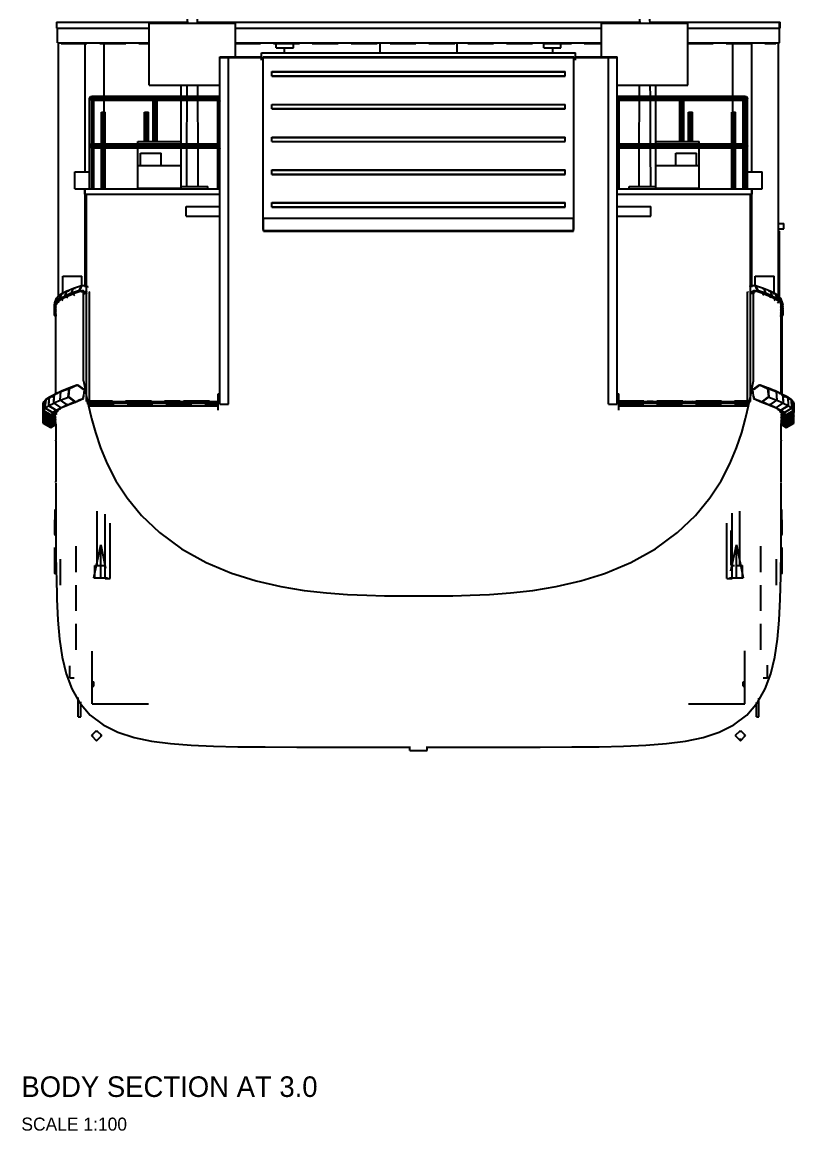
# Model space of a CAD drawing. Extents: x 5 to 836, y 5 to 589.
# Drawn here: x 420.1 to 509.5, y 334.6 to 462.9 of the extents above; entities that cross this region are included whole.
import ezdxf

# ---------------------------------------------------------------- set-up
doc = ezdxf.new("R2010")
doc.units = 0
doc.linetypes.add('DASHED', pattern=[4.5, 3, -1.5])
for name, color, linetype in [('DETAIL', 8, 'CONTINUOUS'), ('MARKING', 4, 'DASHED'), ('OUTLINE', 7, 'CONTINUOUS'), ('TEXT', 7, 'CONTINUOUS')]:
    doc.layers.add(name, color=color, linetype=linetype)

msp = doc.modelspace()

# ---------------------------------------------------------------- linework, layer by layer
at = {"layer": 'DETAIL'}
for p, q in [((424.1, 462.2), (424.1, 462.9)), ((424.1, 462.9), (439.35, 462.9)), ((424.1, 462.2), (434.8, 462.2)), ((424.2, 462.86), (424.2, 463)), ((424.2, 460.5), (424.2, 462.24)), ((434.8, 455.6), (434.8, 462.8)), ((434.8, 462.8), (444.8, 462.8)), ((438.5, 462.86), (438.5, 463)), ((440.33, 462.9), (491.74, 462.9)), ((444.74, 462.2), (487.26, 462.2)), ((444.8, 458.82), (444.8, 462.8)), ((487.2, 458.82), (487.2, 462.8)), ((487.2, 462.8), (497.2, 462.8)), ((492.72, 462.9), (507.9, 462.9)), ((493.5, 462.86), (493.5, 463)), ((497.13, 462.2), (507.9, 462.2)), ((497.2, 455.6), (497.2, 462.8)), ((507.8, 460.5), (507.8, 463)), ((507.9, 462.2), (507.9, 462.9)), ((424.2, 460.5), (434.86, 460.5)), ((424.3, 431.04), (424.3, 460.5)), ((444.73, 460.5), (487.2, 460.5)), ((449.5, 459.95), (449.5, 460.45)), ((449.5, 460.45), (451.5, 460.45)), ((449.5, 459.95), (451.5, 459.95)), ((450.46, 459.23), (450.46, 459.93)), ((451.5, 459.95), (451.5, 460.45)), ((461.54, 459.23), (461.54, 460.49)), ((470.46, 459.23), (470.46, 460.49)), ((480.5, 460.45), (482.5, 460.45)), ((480.5, 459.95), (480.5, 460.45)), ((480.5, 459.95), (482.5, 459.95)), ((481.54, 459.23), (481.54, 459.93)), ((482.5, 459.95), (482.5, 460.45)), ((497.13, 460.5), (507.8, 460.5)), ((507.7, 431.04), (507.7, 460.5)), ((443, 418.69), (443, 458.89)), ((443, 458.89), (444, 458.89)), ((443, 458.82), (489, 458.82)), ((444, 418.69), (444, 458.89)), ((444, 458.88), (447.85, 458.88)), ((447.8, 458.51), (447.8, 459.35)), ((448, 438.89), (448, 458.89)), ((448, 458.89), (484, 458.89)), ((484, 438.89), (484, 458.89)), ((484.08, 458.88), (488, 458.88)), ((484.2, 458.51), (484.2, 459.35)), ((488, 458.89), (489, 458.89)), ((488, 418.69), (488, 458.89)), ((489, 418.69), (489, 458.89)), ((449, 456.64), (449, 457.18)), ((449, 457.18), (483, 457.18)), ((449, 457.14), (483, 457.14)), ((483, 456.64), (483, 457.18)), ((434.8, 455.6), (443.05, 455.6)), ((438.5, 454.2), (438.5, 455.67)), ((449, 456.68), (483, 456.68)), ((449, 456.64), (483, 456.64)), ((488.88, 455.6), (497.2, 455.6)), ((493.5, 454.2), (493.5, 455.68)), ((427.91, 454.02), (428, 454.3)), ((428, 454.3), (428.29, 454.3)), ((428.15, 454.34), (443, 454.34)), ((428.15, 443.6), (428.15, 454.34)), ((428.29, 454.3), (428.38, 454.02)), ((435.5, 454.22), (435.5, 454.34)), ((442.76, 454.02), (442.85, 454.3)), ((442.85, 454.3), (443.03, 454.3)), ((488.91, 454.3), (489.15, 454.3)), ((489, 454.34), (503.85, 454.34)), ((489.15, 454.3), (489.24, 454.02)), ((496.5, 454.22), (496.5, 454.34)), ((503.62, 454.02), (503.71, 454.3)), ((503.71, 454.3), (504, 454.3)), ((503.85, 443.6), (503.85, 454.34)), ((504, 454.3), (504.09, 454.02)), ((427.91, 454.1), (443.06, 454.1)), ((427.91, 443.6), (427.91, 454.1)), ((427.91, 454.02), (428.15, 453.85)), ((428, 454.03), (428, 454.1)), ((428.15, 454.25), (443, 454.25)), ((428.15, 453.85), (428.38, 454.02)), ((428.15, 453.86), (443, 453.86)), ((428.29, 448.75), (428.29, 453.96)), ((428.29, 453.95), (442.86, 453.95)), ((428.38, 443.6), (428.38, 454.1)), ((435.26, 449.02), (435.26, 453.96)), ((435.35, 449.02), (435.35, 453.96)), ((435.5, 449.02), (435.5, 453.98)), ((435.74, 449.02), (435.74, 453.96)), ((438.5, 448.74), (438.5, 453.99)), ((442.76, 443.6), (442.76, 454.1)), ((442.76, 454.02), (443, 453.85)), ((442.85, 448.75), (442.85, 453.96)), ((443, 453.85), (443.05, 453.88)), ((449, 452.86), (449, 453.39)), ((449, 453.39), (483, 453.39)), ((449, 453.36), (483, 453.36)), ((483, 452.86), (483, 453.39)), ((488.88, 454.1), (504.09, 454.1)), ((489, 454.25), (503.85, 454.25)), ((489, 453.85), (489.24, 454.02)), ((489, 453.86), (503.85, 453.86)), ((489.21, 453.95), (503.64, 453.95)), ((489.24, 443.6), (489.24, 454.1)), ((493.5, 448.74), (493.5, 454)), ((496.26, 449.02), (496.26, 453.96)), ((496.35, 449.02), (496.35, 453.96)), ((496.5, 449.02), (496.5, 453.98)), ((496.74, 449.02), (496.74, 453.96)), ((503.62, 443.6), (503.62, 454.1)), ((503.62, 454.02), (503.85, 453.85)), ((503.85, 453.85), (504.09, 454.02)), ((504, 443.6), (504, 454.1)), ((504.09, 443.6), (504.09, 454.1)), ((429.28, 452.5), (429.72, 452.5)), ((429.28, 448.72), (429.28, 452.5)), ((429.5, 448.72), (429.5, 452.5)), ((429.72, 448.72), (429.72, 452.5)), ((434.28, 452.5), (434.72, 452.5)), ((434.28, 449), (434.28, 452.5)), ((434.5, 449), (434.5, 452.5)), ((434.72, 449), (434.72, 452.5)), ((449, 452.9), (483, 452.9)), ((449, 452.86), (483, 452.86)), ((497.28, 452.5), (497.72, 452.5)), ((497.28, 449), (497.28, 452.5)), ((497.5, 449), (497.5, 452.5)), ((497.72, 449), (497.72, 452.5)), ((502.28, 452.5), (502.72, 452.5)), ((502.28, 448.72), (502.28, 452.5)), ((502.5, 448.72), (502.5, 452.5)), ((502.72, 448.72), (502.72, 452.5)), ((449, 449.08), (449, 449.61)), ((449, 449.61), (483, 449.61)), ((449, 449.57), (483, 449.57)), ((483, 449.08), (483, 449.61)), ((427.91, 448.52), (428, 448.8)), ((427.91, 448.52), (428.15, 448.35)), ((428, 448.8), (428.29, 448.8)), ((428.15, 448.84), (443, 448.84)), ((428.15, 448.6), (443, 448.6)), ((428.15, 448.35), (428.38, 448.52)), ((428.15, 448.36), (443, 448.36)), ((428.29, 448.8), (428.38, 448.52)), ((428.29, 448.75), (442.86, 448.75)), ((428.29, 443.6), (428.29, 448.47)), ((428.29, 448.45), (442.86, 448.45)), ((429.28, 443.55), (429.28, 448.44)), ((429.5, 443.55), (429.5, 448.44)), ((429.72, 443.55), (429.72, 448.44)), ((433.5, 448.75), (433.5, 449.1)), ((433.5, 443.7), (433.5, 448.48)), ((438.5, 443.7), (438.5, 448.48)), ((442.76, 448.52), (442.85, 448.8)), ((442.76, 448.52), (443, 448.35)), ((442.85, 448.8), (443.03, 448.8)), ((442.85, 443.6), (442.85, 448.47)), ((443, 448.35), (443.05, 448.38)), ((449, 449.11), (483, 449.11)), ((449, 449.08), (483, 449.08)), ((488.97, 448.8), (489.15, 448.8)), ((489, 448.84), (503.85, 448.84)), ((489, 448.6), (503.85, 448.6)), ((489, 448.35), (489.24, 448.52)), ((489, 448.36), (503.85, 448.36)), ((489.15, 448.8), (489.24, 448.52)), ((489.21, 448.75), (503.64, 448.75)), ((489.21, 448.45), (503.64, 448.45)), ((493.5, 443.7), (493.5, 448.48)), ((498.5, 448.75), (498.5, 449.1)), ((498.5, 443.7), (498.5, 448.48)), ((502.28, 443.55), (502.28, 448.44)), ((502.5, 443.55), (502.5, 448.44)), ((502.72, 443.55), (502.72, 448.44)), ((503.62, 448.52), (503.71, 448.8)), ((503.62, 448.52), (503.85, 448.35)), ((503.71, 448.8), (504, 448.8)), ((503.85, 448.35), (504.09, 448.52)), ((504, 448.8), (504.09, 448.52)), ((433.8, 447.75), (436.2, 447.75)), ((495.8, 447.75), (498.2, 447.75)), ((426.2, 445.6), (427.93, 445.6)), ((426.2, 443.6), (426.2, 445.6)), ((433.5, 446.3), (438.5, 446.3)), ((449, 445.29), (449, 445.83)), ((449, 445.83), (483, 445.83)), ((449, 445.79), (483, 445.79)), ((449, 445.33), (483, 445.33)), ((483, 445.29), (483, 445.83)), ((493.5, 446.3), (498.5, 446.3)), ((504, 445.6), (505.8, 445.6)), ((505.8, 443.6), (505.8, 445.6)), ((449, 445.29), (483, 445.29)), ((426.2, 443.6), (443.06, 443.6)), ((427.35, 443), (427.35, 443.6)), ((427.35, 443), (443.03, 443)), ((427.55, 419), (427.55, 443)), ((433.5, 443.7), (438.5, 443.7)), ((438, 443.6), (438, 443.78)), ((438.42, 443.9), (441.6, 443.9)), ((441.6, 443.6), (441.6, 443.9)), ((488.88, 443.6), (505.8, 443.6)), ((488.9, 443), (504.65, 443)), ((490.4, 443.6), (490.4, 443.9)), ((490.4, 443.9), (493.52, 443.9)), ((493.5, 443.7), (498.5, 443.7)), ((494, 443.6), (494, 443.78)), ((504.45, 419), (504.45, 443)), ((504.65, 443), (504.65, 443.6)), ((439.1, 440.45), (439.1, 441.55)), ((449, 441.51), (449, 442.04)), ((449, 442.04), (483, 442.04)), ((449, 442), (483, 442)), ((449, 441.54), (483, 441.54)), ((449, 441.51), (483, 441.51)), ((483, 441.51), (483, 442.04)), ((492.9, 440.45), (492.9, 441.55)), ((448.05, 438.7), (448.05, 440.2)), ((448.05, 440.2), (483.95, 440.2)), ((483.95, 438.7), (483.95, 440.2)), ((507.63, 441), (507.7, 441)), ((448, 438.98), (448.14, 438.98)), ((448, 438.89), (448.14, 438.89)), ((483.88, 440.09), (483.95, 440.09)), ((483.93, 438.98), (484, 438.98)), ((483.93, 438.89), (484, 438.89)), ((507.7, 439.6), (508.3, 439.6)), ((507.7, 439), (508.3, 439)), ((508.3, 439), (508.3, 439.6)), ((448.05, 438.8), (483.95, 438.8)), ((448.05, 438.7), (483.95, 438.7)), ((507.6, 438.7), (507.8, 438.7)), ((507.8, 430.96), (507.8, 438.7)), ((424.8, 433.5), (427, 433.5)), ((424.8, 431.42), (424.8, 433.5)), ((427, 432.32), (427, 433.5)), ((505, 432.32), (505, 433.5)), ((505, 433.5), (507.2, 433.5)), ((507.2, 431.42), (507.2, 433.5)), ((424.07, 430.96), (424.29, 431.21)), ((424.09, 430.67), (424.29, 431.22)), ((424.09, 430.66), (424.29, 431.21)), ((424.29, 431.22), (424.69, 431.49)), ((424.29, 431.22), (424.56, 431.21)), ((424.29, 431.21), (424.55, 431.21)), ((424.49, 430.95), (424.7, 431.5)), ((424.49, 430.94), (424.69, 431.49)), ((424.49, 430.95), (425.07, 431.24)), ((424.69, 431.49), (424.82, 431.49)), ((424.7, 431.5), (425.28, 431.79)), ((424.7, 431.5), (424.83, 431.49)), ((425.07, 431.24), (425.28, 431.79)), ((425.07, 431.25), (425.29, 431.79)), ((425.07, 431.25), (425.82, 431.56)), ((425.07, 431.25), (425.36, 431)), ((425.07, 431.24), (425.32, 431.03)), ((425.28, 431.79), (425.54, 431.77)), ((425.29, 431.79), (426.04, 432.11)), ((425.29, 431.79), (425.55, 431.77)), ((425.82, 431.56), (426.04, 432.11)), ((425.82, 431.57), (426.05, 432.11)), ((425.82, 431.57), (426.75, 431.9)), ((425.82, 431.57), (426.16, 431.27)), ((425.82, 431.56), (426.17, 431.27)), ((426.04, 432.11), (426.24, 432.09)), ((426.05, 432.11), (426.98, 432.44)), ((426.05, 432.11), (426.24, 432.09)), ((426.75, 431.91), (426.99, 432.45)), ((426.75, 431.9), (426.98, 432.44)), ((426.75, 431.91), (426.8, 431.93)), ((426.75, 431.91), (427.04, 431.65)), ((426.75, 431.9), (427.05, 431.65)), ((426.8, 431.93), (427.04, 432.46)), ((426.8, 431.93), (427.24, 431.53)), ((426.98, 432.44), (427.57, 432.39)), ((426.99, 432.45), (427.04, 432.46)), ((426.99, 432.45), (427.57, 432.39)), ((427.04, 432.46), (427.62, 432.4)), ((427.13, 431.49), (427.19, 431.52)), ((427.14, 431.56), (427.19, 431.52)), ((427.15, 431.56), (427.19, 431.52)), ((427.19, 431.52), (427.64, 431.78)), ((427.19, 431.52), (427.64, 431.78)), ((427.19, 431.52), (427.24, 431.53)), ((427.2, 431.64), (427.63, 431.79)), ((427.24, 431.53), (427.63, 431.76)), ((427.32, 432.3), (427.57, 432.39)), ((427.57, 432.39), (427.62, 432.4)), ((427.57, 432.39), (427.58, 432.33)), ((427.57, 432.39), (427.58, 432.32)), ((427.62, 432.4), (427.66, 432.21)), ((504.38, 432.4), (504.96, 432.46)), ((504.38, 432.4), (504.43, 432.39)), ((504.42, 432.33), (504.43, 432.39)), ((504.42, 432.32), (504.43, 432.39)), ((504.42, 431.75), (504.81, 431.52)), ((504.42, 431.75), (504.81, 431.52)), ((504.42, 431.73), (504.76, 431.53)), ((504.43, 432.39), (505.01, 432.45)), ((504.43, 432.39), (505.02, 432.44)), ((504.43, 432.39), (504.68, 432.3)), ((504.43, 431.77), (504.86, 431.62)), ((504.76, 431.53), (505.2, 431.93)), ((504.76, 431.53), (504.81, 431.52)), ((504.81, 431.52), (504.85, 431.56)), ((504.81, 431.52), (504.86, 431.56)), ((504.81, 431.52), (504.87, 431.49)), ((504.96, 432.46), (505.2, 431.93)), ((504.96, 432.46), (505.01, 432.45)), ((505, 431.69), (505.25, 431.91)), ((505, 431.69), (505.25, 431.9)), ((505.01, 432.45), (505.25, 431.91)), ((505.02, 432.44), (505.25, 431.9)), ((505.02, 432.44), (505.95, 432.11)), ((505.2, 431.93), (505.25, 431.91)), ((505.25, 431.9), (506.18, 431.57)), ((505.82, 432.1), (505.95, 432.11)), ((505.83, 432.1), (505.96, 432.11)), ((505.88, 431.31), (506.18, 431.56)), ((505.89, 431.31), (506.18, 431.57)), ((505.95, 432.11), (506.18, 431.57)), ((505.96, 432.11), (506.18, 431.56)), ((505.96, 432.11), (506.71, 431.79)), ((506.18, 431.56), (506.93, 431.25)), ((506.52, 431.78), (506.71, 431.79)), ((506.53, 431.78), (506.72, 431.79)), ((506.68, 431.03), (506.93, 431.24)), ((506.69, 431.04), (506.93, 431.25)), ((506.71, 431.79), (506.93, 431.25)), ((506.72, 431.79), (506.93, 431.24)), ((506.72, 431.79), (507.3, 431.5)), ((506.93, 431.24), (507.51, 430.95)), ((507.1, 431.49), (507.3, 431.5)), ((507.11, 431.48), (507.31, 431.49)), ((507.3, 431.5), (507.51, 430.95)), ((507.31, 431.49), (507.51, 430.94)), ((507.31, 431.49), (507.71, 431.22)), ((507.38, 431.21), (507.71, 431.22)), ((507.39, 431.21), (507.71, 431.21)), ((507.71, 431.22), (507.91, 430.67)), ((507.71, 431.21), (507.91, 430.66)), ((507.71, 431.21), (507.93, 430.96)), ((423.82, 430.17), (424.01, 430.73)), ((423.82, 430.17), (424.01, 430.72)), ((423.82, 429.95), (424.01, 430.51)), ((423.82, 430.17), (423.87, 430.4)), ((423.82, 429.76), (423.97, 430.2)), ((423.82, 428.96), (423.82, 430.17)), ((423.82, 430.17), (424.04, 430.01)), ((423.82, 430.17), (424.03, 430.01)), ((423.82, 429.7), (423.96, 430.14)), ((423.82, 429.7), (423.97, 430.14)), ((423.82, 429.6), (423.97, 430.04)), ((423.82, 429.59), (423.97, 430.03)), ((423.82, 429.95), (423.94, 429.99)), ((423.82, 429.51), (423.97, 429.95)), ((423.82, 429.95), (424.04, 429.8)), ((423.87, 430.4), (424.06, 430.96)), ((423.87, 430.41), (424.07, 430.96)), ((423.87, 430.41), (424.09, 430.66)), ((423.87, 430.41), (424.13, 430.21)), ((423.87, 430.4), (424.14, 430.21)), ((423.87, 429.77), (423.96, 430.15)), ((424.01, 430.73), (424.06, 430.96)), ((424.01, 430.73), (424.14, 430.73)), ((424.01, 430.72), (424.14, 430.72)), ((424.01, 430.45), (424.01, 430.72)), ((424.01, 430.51), (424.04, 430.46)), ((424.06, 430.96), (424.25, 430.96)), ((424.07, 430.96), (424.26, 430.96)), ((424.09, 430.67), (424.49, 430.94)), ((424.09, 430.67), (424.35, 430.47)), ((424.09, 430.66), (424.35, 430.46)), ((424.49, 430.95), (424.79, 430.7)), ((424.49, 430.94), (424.75, 430.74)), ((507.2, 430.7), (507.51, 430.94)), ((507.21, 430.7), (507.51, 430.95)), ((507.51, 430.94), (507.91, 430.67)), ((507.59, 430.42), (507.91, 430.66)), ((507.6, 430.43), (507.91, 430.67)), ((507.8, 430.96), (507.93, 430.96)), ((507.81, 430.96), (507.94, 430.96)), ((507.87, 430.21), (508.13, 430.41)), ((507.91, 430.66), (508.13, 430.41)), ((507.91, 429.97), (508.18, 430.17)), ((507.91, 429.97), (508.18, 430.17)), ((507.91, 429.76), (508.18, 429.95)), ((507.92, 430.25), (508.13, 430.4)), ((507.93, 430.96), (508.13, 430.41)), ((507.93, 430.73), (507.99, 430.73)), ((507.93, 430.72), (507.99, 430.72)), ((507.94, 430.96), (508.13, 430.4)), ((507.94, 430.96), (507.99, 430.73)), ((507.99, 430.73), (508.18, 430.17)), ((507.99, 430.32), (507.99, 430.72)), ((507.99, 430.72), (508.18, 430.17)), ((507.99, 430.51), (508.18, 429.95)), ((508.06, 429.99), (508.18, 429.95)), ((508.07, 430.07), (508.18, 429.76)), ((508.07, 430.01), (508.18, 429.7)), ((508.07, 429.91), (508.18, 429.6)), ((508.07, 429.9), (508.18, 429.59)), ((508.08, 430.01), (508.18, 429.7)), ((508.08, 429.96), (508.13, 429.77)), ((508.13, 430.4), (508.18, 430.17)), ((508.18, 428.96), (508.18, 430.17)), ((423.82, 429.44), (423.97, 429.87)), ((423.82, 429.43), (423.97, 429.86)), ((423.82, 429.7), (423.86, 429.8)), ((423.82, 429.76), (423.94, 429.8)), ((423.82, 429.35), (423.97, 429.79)), ((423.82, 429.76), (424.04, 429.61)), ((423.82, 429.31), (423.97, 429.74)), ((423.82, 429.28), (423.97, 429.72)), ((423.82, 429.7), (423.93, 429.62)), ((423.82, 429.7), (423.93, 429.62)), ((423.82, 429.22), (423.97, 429.65)), ((423.82, 429.6), (423.94, 429.64)), ((423.82, 429.2), (423.97, 429.63)), ((423.82, 429.6), (423.93, 429.53)), ((423.82, 429.16), (423.97, 429.6)), ((423.82, 429.59), (424.04, 429.44)), ((423.82, 429.51), (423.94, 429.55)), ((423.82, 429.11), (423.97, 429.54)), ((423.82, 429.51), (423.93, 429.44)), ((423.82, 429.07), (423.97, 429.5)), ((423.82, 429.44), (424, 429.5)), ((423.82, 429.43), (423.94, 429.47)), ((423.82, 429.03), (423.97, 429.47)), ((423.82, 429.44), (424.04, 429.29)), ((423.82, 429.43), (423.93, 429.35)), ((423.82, 428.99), (423.97, 429.43)), ((423.82, 428.96), (423.97, 429.41)), ((423.82, 429.35), (423.94, 429.39)), ((423.82, 428.95), (423.97, 429.38)), ((423.82, 429.35), (423.93, 429.28)), ((423.82, 429.31), (423.94, 429.35)), ((423.82, 429.28), (423.94, 429.32)), ((423.82, 429.31), (424.04, 429.15)), ((423.82, 429.28), (423.93, 429.2)), ((423.82, 429.22), (423.94, 429.26)), ((423.82, 429.2), (423.94, 429.24)), ((423.82, 429.22), (423.93, 429.14)), ((423.82, 429.16), (423.94, 429.2)), ((423.82, 429.2), (424.04, 429.04)), ((423.82, 429.16), (423.93, 429.08)), ((423.82, 429.11), (423.94, 429.15)), ((423.82, 429.11), (424.04, 428.96)), ((423.82, 429.07), (423.94, 429.11)), ((423.82, 429.04), (424, 429.09)), ((423.82, 429.07), (424.04, 428.91)), ((423.82, 429.03), (423.94, 429.07)), ((423.82, 429), (423.94, 429.04)), ((423.82, 429.04), (424.04, 428.88)), ((423.82, 429.03), (424.04, 428.88)), ((423.82, 428.99), (423.94, 429.02)), ((423.82, 428.98), (423.94, 429.01)), ((423.82, 429), (424.04, 428.85)), ((423.82, 428.96), (423.94, 429)), ((423.82, 428.95), (423.95, 428.99)), ((423.82, 428.99), (424.04, 428.83)), ((423.82, 428.98), (424.04, 428.82)), ((423.82, 428.95), (423.94, 428.98)), ((423.82, 428.96), (424.04, 428.81)), ((423.82, 428.95), (424.04, 428.79)), ((423.86, 429.8), (423.96, 429.73)), ((423.87, 429.77), (423.94, 429.78)), ((423.87, 429.77), (423.93, 429.73)), ((507.91, 429.57), (508.18, 429.76)), ((507.91, 429.4), (508.18, 429.59)), ((507.91, 429.25), (508.18, 429.44)), ((507.91, 429.12), (508.18, 429.31)), ((507.91, 429.01), (508.18, 429.2)), ((507.91, 428.92), (508.18, 429.11)), ((507.91, 428.84), (508.18, 429.04)), ((507.91, 428.79), (508.18, 428.99)), ((507.91, 428.77), (508.18, 428.96)), ((507.91, 428.76), (508.18, 428.95)), ((508, 429.5), (508.18, 429.44)), ((508, 429.37), (508.18, 429.31)), ((508, 429.26), (508.18, 429.2)), ((508, 429.17), (508.18, 429.11)), ((508, 429.09), (508.18, 429.04)), ((508.02, 428.95), (508.18, 429.07)), ((508.02, 428.91), (508.18, 429.03)), ((508.02, 428.88), (508.18, 429)), ((508.05, 428.99), (508.18, 428.95)), ((508.06, 429), (508.18, 428.96)), ((508.06, 428.98), (508.18, 428.95)), ((508.07, 429.82), (508.18, 429.51)), ((508.07, 429.73), (508.13, 429.77)), ((508.07, 429.75), (508.18, 429.44)), ((508.07, 429.74), (508.18, 429.43)), ((508.07, 429.66), (508.18, 429.35)), ((508.07, 429.62), (508.18, 429.31)), ((508.07, 429.59), (508.18, 429.28)), ((508.07, 429.53), (508.18, 429.22)), ((508.07, 429.51), (508.18, 429.2)), ((508.07, 429.47), (508.18, 429.16)), ((508.07, 429.42), (508.18, 429.11)), ((508.07, 429.38), (508.18, 429.07)), ((508.07, 429.35), (508.18, 429.03)), ((508.07, 429.31), (508.18, 428.99)), ((508.07, 429.28), (508.18, 428.96)), ((508.07, 429.26), (508.18, 428.95)), ((508.09, 429.77), (508.14, 429.8)), ((508.1, 419.71), (508.1, 429.7)), ((508.12, 429.78), (508.18, 429.76)), ((508.12, 429.66), (508.18, 429.7)), ((508.12, 429.66), (508.18, 429.7)), ((508.12, 429.62), (508.18, 429.6)), ((508.12, 429.57), (508.18, 429.6)), ((508.12, 429.53), (508.18, 429.51)), ((508.12, 429.48), (508.18, 429.51)), ((508.12, 429.45), (508.18, 429.43)), ((508.12, 429.39), (508.18, 429.43)), ((508.12, 429.37), (508.18, 429.35)), ((508.12, 429.31), (508.18, 429.35)), ((508.12, 429.3), (508.18, 429.28)), ((508.12, 429.24), (508.18, 429.28)), ((508.12, 429.24), (508.18, 429.22)), ((508.12, 429.18), (508.18, 429.22)), ((508.12, 429.18), (508.18, 429.16)), ((508.12, 429.12), (508.18, 429.16)), ((508.12, 429.09), (508.18, 429.07)), ((508.12, 429.05), (508.18, 429.03)), ((508.12, 429.01), (508.18, 428.99)), ((508.14, 429.8), (508.18, 429.7)), ((425.58, 420.52), (426.49, 420.93)), ((426.44, 420.91), (426.49, 420.93)), ((426.49, 420.93), (427.3, 420.34)), ((504.7, 420.34), (505.51, 420.93)), ((505.51, 420.93), (506.42, 420.52)), ((505.51, 420.93), (505.56, 420.91)), ((422.82, 419.22), (423.69, 419.7)), ((422.83, 419.24), (423.71, 419.7)), ((423.23, 419.51), (424.11, 419.97)), ((423.24, 419.52), (424.13, 419.97)), ((423.24, 419.52), (423.82, 419.82)), ((423.52, 419.5), (423.69, 419.7)), ((423.69, 419.7), (423.75, 419.67)), ((423.71, 419.7), (424.11, 419.97)), ((423.71, 419.7), (423.77, 419.67)), ((423.75, 418.84), (423.83, 419.83)), ((423.76, 418.82), (423.81, 419.82)), ((423.81, 419.82), (424.71, 420.27)), ((423.83, 419.83), (424.72, 420.27)), ((423.83, 419.83), (424.58, 420.14)), ((424.11, 419.97), (424.22, 419.9)), ((424.13, 419.97), (424.71, 420.27)), ((424.13, 419.97), (424.24, 419.9)), ((424.5, 419.16), (424.59, 420.16)), ((424.51, 419.15), (424.58, 420.14)), ((424.58, 420.14), (425.48, 420.58)), ((424.59, 420.16), (425.5, 420.58)), ((424.59, 420.16), (425.52, 420.49)), ((424.71, 420.27), (424.76, 420.23)), ((424.72, 420.27), (425.48, 420.58)), ((424.72, 420.27), (424.78, 420.23)), ((425.43, 419.5), (425.53, 420.5)), ((425.44, 419.5), (425.52, 420.49)), ((425.48, 420.58), (425.59, 420.5)), ((425.48, 419.52), (425.58, 420.52)), ((425.5, 420.58), (426.43, 420.91)), ((425.5, 420.58), (425.55, 420.54)), ((425.52, 420.49), (426.43, 420.91)), ((425.53, 420.5), (426.44, 420.91)), ((425.53, 420.5), (425.58, 420.52)), ((426.43, 420.91), (427.13, 420.41)), ((426.44, 420.91), (427.14, 420.4)), ((427.15, 419.34), (427.18, 419.67)), ((427.15, 419.33), (427.18, 419.66)), ((427.2, 419.35), (427.3, 420.34)), ((442.8, 418.01), (442.8, 419.9)), ((489.2, 418.01), (489.2, 419.9)), ((504.7, 420.34), (504.8, 419.35)), ((504.86, 420.4), (505.56, 420.91)), ((504.87, 420.41), (505.57, 420.91)), ((505.56, 420.91), (506.47, 420.5)), ((505.57, 420.91), (506.48, 420.49)), ((505.57, 420.91), (506.5, 420.58)), ((506.41, 420.5), (506.52, 420.58)), ((506.42, 420.52), (506.52, 419.52)), ((506.42, 420.52), (506.47, 420.5)), ((506.45, 420.54), (506.5, 420.58)), ((506.47, 420.5), (506.57, 419.5)), ((506.48, 420.49), (506.56, 419.5)), ((506.48, 420.49), (507.41, 420.16)), ((506.5, 420.58), (507.41, 420.16)), ((506.52, 420.58), (507.42, 420.14)), ((506.52, 420.58), (507.28, 420.27)), ((507.18, 420.19), (507.29, 420.27)), ((507.22, 420.23), (507.28, 420.27)), ((507.28, 420.27), (508.17, 419.83)), ((507.29, 420.27), (507.87, 419.98)), ((507.29, 420.27), (508.19, 419.82)), ((507.41, 420.16), (507.5, 419.16)), ((507.42, 420.14), (507.49, 419.15)), ((507.42, 420.14), (508.17, 419.83)), ((507.76, 419.9), (507.87, 419.97)), ((507.78, 419.9), (507.89, 419.97)), ((507.87, 419.97), (508.76, 419.52)), ((507.89, 419.97), (508.77, 419.51)), ((507.89, 419.97), (508.29, 419.7)), ((508.17, 419.83), (508.25, 418.84)), ((508.18, 419.63), (508.29, 419.7)), ((508.19, 419.82), (508.24, 418.82)), ((508.19, 419.82), (508.76, 419.52)), ((508.19, 419.63), (508.31, 419.7)), ((508.29, 419.7), (509.17, 419.24)), ((508.31, 419.7), (509.18, 419.22)), ((508.31, 419.7), (508.48, 419.5)), ((422.53, 418.72), (422.65, 418.79)), ((422.53, 416.5), (422.53, 418.72)), ((422.53, 417.72), (422.54, 418.72)), ((422.53, 418.51), (422.65, 418.57)), ((422.53, 418.51), (422.65, 418.44)), ((422.53, 418.32), (422.65, 418.38)), ((422.53, 418.29), (422.64, 418.37)), ((422.53, 418.25), (422.57, 418.36)), ((422.54, 418.72), (422.59, 418.96)), ((422.54, 418.72), (422.65, 418.79)), ((422.57, 417.97), (422.6, 418.97)), ((422.57, 418.36), (422.62, 418.39)), ((422.57, 418.36), (422.57, 417.36)), ((422.58, 417.96), (422.59, 418.96)), ((422.59, 418.96), (422.93, 419.15)), ((422.6, 418.97), (422.82, 419.22)), ((422.6, 418.97), (422.95, 419.16)), ((422.79, 418.24), (422.83, 419.24)), ((422.79, 418.24), (423.19, 418.51)), ((422.8, 418.22), (422.82, 419.22)), ((422.83, 419.24), (423.23, 419.51)), ((423.18, 418.53), (423.24, 419.52)), ((423.18, 418.53), (423.76, 418.82)), ((423.18, 418.53), (424.02, 417.98)), ((423.19, 418.51), (423.23, 419.51)), ((423.19, 418.51), (424.03, 417.98)), ((423.75, 418.84), (424.51, 419.15)), ((423.75, 418.84), (424.58, 418.27)), ((423.76, 418.82), (424.59, 418.27)), ((424.02, 417.98), (425.43, 418.69)), ((424.03, 417.98), (424.8, 418.38)), ((424.5, 419.16), (425.44, 419.5)), ((424.5, 419.16), (425.32, 418.59)), ((424.51, 419.15), (425.33, 418.58)), ((424.58, 418.27), (425.42, 418.68)), ((424.58, 418.27), (425.33, 418.58)), ((425.32, 418.59), (426.16, 418.98)), ((425.32, 418.59), (426.25, 418.92)), ((425.33, 418.58), (426.17, 418.99)), ((425.43, 419.5), (425.48, 419.52)), ((425.43, 419.5), (426.24, 418.92)), ((425.44, 419.5), (426.25, 418.92)), ((425.48, 419.52), (426.29, 418.94)), ((425.6, 418.76), (425.66, 418.78)), ((425.85, 418.86), (425.92, 418.89)), ((426.1, 418.97), (426.17, 418.99)), ((426.24, 418.91), (427.2, 419.35)), ((426.24, 418.92), (426.29, 418.94)), ((426.25, 418.92), (427.15, 419.34)), ((426.41, 419.07), (426.47, 419.09)), ((426.59, 419.14), (427.15, 419.34)), ((427.15, 419.33), (427.2, 419.35)), ((427.55, 419), (442.87, 419)), ((427.6, 418.8), (442.85, 418.8)), ((427.77, 418.51), (428.08, 417.2)), ((429.28, 419), (429.28, 419.07)), ((429.5, 419), (429.5, 419.07)), ((429.72, 419), (429.72, 419.07)), ((434.28, 419), (434.28, 419.07)), ((434.5, 419), (434.5, 419.07)), ((434.72, 419), (434.72, 419.07)), ((437.17, 418.83), (437.17, 419.1)), ((437.17, 418.83), (437.23, 418.81)), ((437.7, 419), (437.7, 419.07)), ((437.9, 419), (437.9, 419.07)), ((437.97, 418.81), (438.03, 418.83)), ((438.03, 418.83), (438.03, 419.1)), ((438.3, 418.9), (438.3, 419.04)), ((438.3, 418.9), (438.9, 418.9)), ((438.5, 419), (438.5, 419.07)), ((438.5, 419.01), (439.5, 419.01)), ((438.9, 418.9), (438.9, 419.07)), ((439.1, 419), (439.1, 419.07)), ((439.5, 418.9), (439.5, 419.07)), ((439.5, 418.9), (442.82, 418.9)), ((443, 418.69), (444, 418.69)), ((488, 418.69), (489, 418.69)), ((489.08, 418.8), (504.33, 418.8)), ((489.09, 419), (504.45, 419)), ((489.11, 418.9), (492.5, 418.9)), ((492.5, 418.9), (492.5, 419.07)), ((492.5, 419.01), (493.5, 419.01)), ((492.9, 419), (492.9, 419.07)), ((493.1, 418.9), (493.1, 419.04)), ((493.1, 418.9), (493.7, 418.9)), ((493.5, 419), (493.5, 419.07)), ((493.7, 418.9), (493.7, 419.04)), ((493.97, 418.83), (493.97, 419.1)), ((493.97, 418.83), (494.03, 418.81)), ((494.1, 419), (494.1, 419.07)), ((494.3, 419), (494.3, 419.07)), ((494.77, 418.81), (494.83, 418.83)), ((494.83, 418.83), (494.83, 419.1)), ((496.58, 419), (496.58, 419.07)), ((496.6, 419), (496.6, 419.07)), ((496.8, 419), (496.8, 419.07)), ((497, 419), (497.04, 419.09)), ((497, 419), (497.04, 418.91)), ((497.02, 419), (497.02, 419.07)), ((497.28, 419), (497.28, 419.07)), ((497.3, 419), (497.3, 419.07)), ((497.5, 419), (497.5, 419.07)), ((497.5, 418.88), (497.56, 418.91)), ((497.56, 419.09), (497.6, 419)), ((497.56, 418.91), (497.6, 419)), ((497.72, 419), (497.72, 419.07)), ((499.1, 419), (499.1, 419.07)), ((502.28, 419), (502.28, 419.07)), ((502.5, 419), (502.5, 419.07)), ((502.72, 419), (502.72, 419.07)), ((503.92, 417.2), (504.23, 418.51)), ((504.8, 419.35), (504.85, 419.33)), ((504.8, 419.35), (505.76, 418.91)), ((504.83, 419.59), (504.85, 419.33)), ((504.83, 419.53), (504.85, 419.34)), ((504.85, 419.34), (505.66, 419.05)), ((504.85, 419.34), (505.75, 418.92)), ((505.71, 418.94), (506.52, 419.52)), ((505.71, 418.94), (505.76, 418.92)), ((505.75, 418.92), (506.56, 419.5)), ((505.75, 418.92), (506.68, 418.59)), ((505.76, 418.92), (506.57, 419.5)), ((505.83, 418.99), (505.9, 418.97)), ((505.83, 418.99), (506.67, 418.58)), ((505.84, 418.98), (506.68, 418.59)), ((506.08, 418.89), (506.15, 418.86)), ((506.52, 419.52), (506.57, 419.5)), ((506.56, 419.5), (507.5, 419.16)), ((506.57, 418.69), (506.63, 418.66)), ((506.57, 418.69), (507.98, 417.98)), ((506.58, 418.68), (507.42, 418.27)), ((506.67, 418.58), (507.49, 419.15)), ((506.67, 418.58), (507.42, 418.27)), ((506.68, 418.59), (507.5, 419.16)), ((507.08, 418.44), (507.97, 417.98)), ((507.09, 418.49), (507.09, 418.43)), ((507.41, 418.27), (508.24, 418.82)), ((507.42, 418.27), (508.25, 418.84)), ((507.49, 419.15), (508.25, 418.84)), ((507.97, 417.98), (508.81, 418.51)), ((507.98, 417.98), (508.82, 418.53)), ((508.24, 418.82), (508.82, 418.53)), ((508.76, 419.52), (508.82, 418.53)), ((508.77, 419.51), (508.81, 418.51)), ((508.77, 419.51), (509.17, 419.24)), ((508.81, 418.51), (509.21, 418.24)), ((508.88, 419.26), (508.94, 419.23)), ((508.89, 419.25), (508.95, 419.22)), ((509.11, 419.13), (509.4, 418.97)), ((509.12, 419.12), (509.41, 418.96)), ((509.17, 419.24), (509.21, 418.24)), ((509.18, 419.22), (509.2, 418.22)), ((509.18, 419.22), (509.4, 418.97)), ((509.38, 418.39), (509.43, 418.36)), ((509.4, 418.97), (509.43, 417.97)), ((509.41, 418.96), (509.42, 417.96)), ((509.41, 418.96), (509.46, 418.72)), ((509.41, 418.76), (509.46, 418.72)), ((509.41, 418.75), (509.47, 418.72)), ((509.41, 418.54), (509.47, 418.51)), ((509.41, 418.47), (509.47, 418.51)), ((509.41, 418.35), (509.47, 418.32)), ((509.43, 417.36), (509.43, 418.36)), ((509.43, 418.36), (509.47, 418.25)), ((509.46, 418.72), (509.47, 417.72)), ((509.47, 416.5), (509.47, 418.72)), ((422.53, 418.25), (422.65, 418.32)), ((422.53, 418.26), (422.65, 418.32)), ((422.53, 418.32), (422.65, 418.25)), ((422.53, 418.29), (422.67, 418.31)), ((422.53, 418.29), (422.61, 417.29)), ((422.53, 418.25), (422.54, 417.25)), ((422.53, 418.16), (422.65, 418.23)), ((422.53, 418.15), (422.65, 418.21)), ((422.53, 418.16), (422.65, 418.09)), ((422.53, 418.15), (422.65, 418.08)), ((422.53, 418.07), (422.65, 418.13)), ((422.53, 418.07), (422.65, 418)), ((422.53, 417.99), (422.65, 418.06)), ((422.53, 417.98), (422.65, 418.05)), ((422.53, 417.98), (422.65, 417.92)), ((422.53, 417.91), (422.65, 417.97)), ((422.53, 417.72), (422.58, 417.96)), ((422.53, 417.86), (422.65, 417.93)), ((422.53, 417.91), (422.65, 417.84)), ((422.53, 417.84), (422.65, 417.9)), ((422.53, 417.86), (422.65, 417.8)), ((422.53, 417.84), (422.65, 417.77)), ((422.53, 417.77), (422.65, 417.84)), ((422.53, 417.75), (422.65, 417.82)), ((422.53, 417.72), (422.65, 417.78)), ((422.53, 417.77), (422.65, 417.71)), ((422.53, 417.75), (422.65, 417.69)), ((422.53, 417.66), (422.65, 417.73)), ((422.53, 417.72), (422.65, 417.65)), ((422.53, 417.72), (423.4, 417.22)), ((422.53, 417.72), (423.4, 417.22)), ((422.53, 417.62), (422.65, 417.69)), ((422.53, 417.59), (422.65, 417.66)), ((422.53, 417.66), (422.65, 417.59)), ((422.53, 417.58), (422.65, 417.65)), ((422.53, 417.62), (422.65, 417.55)), ((422.53, 417.55), (422.65, 417.62)), ((422.53, 417.54), (422.65, 417.61)), ((422.53, 417.53), (422.65, 417.6)), ((422.53, 417.59), (422.65, 417.52)), ((422.53, 417.51), (422.65, 417.58)), ((422.53, 417.5), (422.65, 417.57)), ((422.53, 417.55), (422.65, 417.49)), ((422.53, 417.53), (422.65, 417.46)), ((422.53, 417.51), (423.4, 417.01)), ((422.53, 417.51), (422.65, 417.44)), ((422.53, 417.5), (422.65, 417.43)), ((422.53, 417.32), (422.65, 417.38)), ((422.53, 417.32), (423.4, 416.82)), ((422.53, 417.26), (422.65, 417.19)), ((422.53, 417.16), (422.65, 417.23)), ((422.53, 417.15), (422.65, 417.21)), ((422.53, 417.16), (422.65, 417.09)), ((422.53, 417.15), (423.4, 416.65)), ((422.53, 417.07), (422.65, 417.13)), ((422.53, 417.07), (422.65, 417)), ((422.54, 417.25), (422.57, 417.36)), ((422.54, 417.25), (422.65, 417.19)), ((422.57, 417.97), (422.8, 418.22)), ((422.57, 417.97), (423.43, 417.45)), ((422.57, 417.36), (422.63, 417.32)), ((422.58, 417.96), (423.45, 417.45)), ((422.79, 418.24), (423.63, 417.71)), ((422.8, 418.22), (423.65, 417.7)), ((423.4, 417.21), (424.15, 417.65)), ((423.4, 417.22), (424.15, 417.65)), ((423.4, 417.22), (423.45, 417.45)), ((423.4, 417), (424.03, 417.37)), ((423.4, 416), (423.4, 417.22)), ((423.4, 416.82), (424.04, 417.18)), ((423.43, 417.45), (424.25, 417.9)), ((423.43, 417.45), (423.65, 417.7)), ((423.45, 417.45), (424.14, 417.85)), ((423.63, 417.71), (424.52, 418.17)), ((423.63, 417.71), (424.03, 417.98)), ((423.65, 417.7), (424.47, 418.15)), ((424.02, 417.98), (424.59, 418.27)), ((428.08, 417.2), (428.12, 417.04)), ((503.88, 417.04), (503.92, 417.2)), ((507.31, 418.29), (507.48, 418.17)), ((507.41, 418.27), (507.98, 417.98)), ((507.6, 418.11), (508.37, 417.71)), ((507.65, 418.09), (508.35, 417.7)), ((507.8, 417.88), (508.55, 417.45)), ((507.81, 417.87), (508.57, 417.45)), ((507.91, 417.62), (508.6, 417.22)), ((507.91, 417.61), (508.6, 417.21)), ((507.91, 417.4), (508.6, 417)), ((507.91, 417.22), (508.6, 416.82)), ((507.97, 417.98), (508.37, 417.71)), ((508.35, 417.7), (509.2, 418.22)), ((508.35, 417.7), (508.57, 417.45)), ((508.37, 417.71), (509.21, 418.24)), ((508.55, 417.45), (509.42, 417.96)), ((508.55, 417.45), (508.6, 417.22)), ((508.57, 417.45), (509.43, 417.97)), ((508.6, 417.22), (509.47, 417.72)), ((508.6, 417.22), (509.47, 417.72)), ((508.6, 417.01), (509.47, 417.51)), ((508.6, 416.82), (509.47, 417.32)), ((508.6, 416), (508.6, 417.22)), ((508.6, 416.65), (509.47, 417.15)), ((509.2, 418.22), (509.43, 417.97)), ((509.35, 417.38), (509.47, 417.32)), ((509.36, 417.58), (509.47, 417.51)), ((509.37, 417.32), (509.43, 417.36)), ((509.39, 417.29), (509.47, 418.29)), ((509.4, 418.3), (509.47, 418.29)), ((509.41, 418.33), (509.47, 418.29)), ((509.41, 418.28), (509.47, 418.32)), ((509.41, 418.29), (509.47, 418.25)), ((509.41, 418.29), (509.47, 418.26)), ((509.41, 418.19), (509.47, 418.16)), ((509.41, 418.18), (509.47, 418.15)), ((509.41, 418.13), (509.47, 418.16)), ((509.41, 418.11), (509.47, 418.15)), ((509.41, 418.1), (509.47, 418.07)), ((509.41, 418.03), (509.47, 418.07)), ((509.41, 418.03), (509.47, 417.99)), ((509.41, 418.02), (509.47, 417.98)), ((509.41, 417.95), (509.47, 417.98)), ((509.41, 417.94), (509.47, 417.91)), ((509.41, 417.87), (509.47, 417.91)), ((509.41, 417.9), (509.47, 417.86)), ((509.41, 417.87), (509.47, 417.84)), ((509.41, 417.83), (509.47, 417.86)), ((509.41, 417.8), (509.47, 417.84)), ((509.41, 417.81), (509.47, 417.77)), ((509.41, 417.79), (509.47, 417.75)), ((509.41, 417.74), (509.47, 417.77)), ((509.41, 417.75), (509.47, 417.72)), ((509.41, 417.72), (509.47, 417.75)), ((509.41, 417.68), (509.47, 417.72)), ((509.41, 417.7), (509.47, 417.66)), ((509.41, 417.63), (509.47, 417.66)), ((509.41, 417.65), (509.47, 417.62)), ((509.41, 417.59), (509.47, 417.62)), ((509.41, 417.62), (509.47, 417.58)), ((509.41, 417.62), (509.47, 417.59)), ((509.41, 417.55), (509.47, 417.59)), ((509.41, 417.59), (509.47, 417.55)), ((509.41, 417.57), (509.47, 417.54)), ((509.41, 417.56), (509.47, 417.53)), ((509.41, 417.52), (509.47, 417.55)), ((509.41, 417.54), (509.47, 417.5)), ((509.41, 417.5), (509.47, 417.53)), ((509.41, 417.47), (509.47, 417.51)), ((509.41, 417.47), (509.47, 417.5)), ((509.41, 417.22), (509.47, 417.26)), ((509.41, 417.22), (509.46, 417.25)), ((509.41, 417.19), (509.47, 417.16)), ((509.41, 417.18), (509.47, 417.15)), ((509.41, 417.13), (509.47, 417.16)), ((509.41, 417.1), (509.47, 417.07)), ((509.41, 417.03), (509.47, 417.07)), ((509.42, 417.96), (509.47, 417.72)), ((509.43, 417.36), (509.46, 417.25)), ((509.46, 417.25), (509.47, 418.25)), ((422.53, 416.98), (422.65, 417.05)), ((422.53, 416.99), (423.4, 416.49)), ((422.53, 416.98), (422.65, 416.92)), ((422.53, 416.91), (422.65, 416.97)), ((422.53, 416.86), (422.65, 416.93)), ((422.53, 416.91), (422.65, 416.84)), ((422.53, 416.84), (422.65, 416.9)), ((422.53, 416.86), (423.4, 416.36)), ((422.53, 416.84), (422.65, 416.77)), ((422.53, 416.77), (422.65, 416.84)), ((422.53, 416.75), (422.65, 416.82)), ((422.53, 416.72), (422.65, 416.78)), ((422.53, 416.77), (422.65, 416.71)), ((422.53, 416.75), (423.4, 416.25)), ((422.53, 416.66), (422.65, 416.73)), ((422.53, 416.72), (422.65, 416.65)), ((422.53, 416.62), (422.65, 416.69)), ((422.53, 416.66), (423.4, 416.16)), ((422.53, 416.58), (422.65, 416.65)), ((422.53, 416.62), (422.82, 416.45)), ((422.53, 416.55), (422.65, 416.62)), ((422.53, 416.53), (422.65, 416.6)), ((422.53, 416.5), (422.71, 416.6)), ((422.53, 416.59), (423.4, 416.09)), ((422.53, 416.58), (423.4, 416.08)), ((422.53, 416.51), (422.65, 416.58)), ((422.53, 416.5), (422.65, 416.57)), ((422.53, 416.55), (423.4, 416.05)), ((422.53, 416.55), (423.4, 416.05)), ((422.53, 416.54), (423.4, 416.04)), ((422.53, 416.53), (423.4, 416.03)), ((422.53, 416.51), (423.4, 416.01)), ((422.53, 416.5), (423.4, 416)), ((422.94, 416.39), (423.4, 416.12)), ((423.4, 416.65), (424.04, 417.01)), ((423.4, 416.49), (424.04, 416.86)), ((423.4, 416.36), (424.04, 416.73)), ((423.4, 416.25), (424.04, 416.62)), ((423.4, 416.16), (424.03, 416.53)), ((423.4, 416.09), (424.04, 416.46)), ((423.4, 416.04), (424.03, 416.41)), ((423.4, 416.03), (424.04, 416.4)), ((423.4, 416.05), (423.98, 416.39)), ((423.4, 416.08), (423.92, 416.38)), ((423.4, 416.01), (424.04, 416.38)), ((423.4, 416), (424.04, 416.37)), ((423.4, 416.12), (423.69, 416.29)), ((423.8, 416.35), (423.86, 416.39)), ((428.12, 417.04), (428.57, 415.41)), ((503.43, 415.41), (503.88, 417.04)), ((507.91, 417.05), (508.6, 416.65)), ((507.91, 416.89), (508.6, 416.49)), ((507.91, 416.76), (508.6, 416.36)), ((507.91, 416.65), (508.6, 416.25)), ((507.91, 416.56), (508.6, 416.16)), ((507.91, 416.49), (508.6, 416.09)), ((507.91, 416.44), (508.6, 416.04)), ((507.91, 416.41), (508.6, 416.01)), ((507.91, 416.4), (508.6, 416)), ((507.96, 416.4), (508.6, 416.03)), ((508.02, 416.39), (508.6, 416.05)), ((508.08, 416.38), (508.6, 416.08)), ((508.14, 416.39), (508.6, 416.12)), ((508.6, 416.49), (509.47, 416.99)), ((508.6, 416.36), (509.47, 416.86)), ((508.6, 416.25), (509.47, 416.75)), ((508.6, 416.16), (509.47, 416.66)), ((508.6, 416.09), (509.47, 416.59)), ((508.6, 416.08), (509.47, 416.58)), ((508.6, 416.05), (509.47, 416.55)), ((508.6, 416.05), (509.47, 416.55)), ((508.6, 416.04), (509.47, 416.54)), ((508.6, 416.03), (509.47, 416.53)), ((508.6, 416.01), (509.47, 416.51)), ((508.6, 416), (509.47, 416.5)), ((508.6, 416.12), (508.89, 416.29)), ((509, 416.35), (509.47, 416.62)), ((509.29, 416.69), (509.47, 416.58)), ((509.29, 416.6), (509.47, 416.5)), ((509.35, 416.6), (509.47, 416.53)), ((509.35, 416.58), (509.47, 416.51)), ((509.35, 416.57), (509.47, 416.5)), ((509.41, 417.02), (509.47, 416.98)), ((509.41, 416.95), (509.47, 416.98)), ((509.41, 416.94), (509.47, 416.91)), ((509.41, 416.87), (509.47, 416.91)), ((509.41, 416.9), (509.47, 416.86)), ((509.41, 416.87), (509.47, 416.84)), ((509.41, 416.8), (509.47, 416.84)), ((509.41, 416.81), (509.47, 416.77)), ((509.41, 416.79), (509.47, 416.75)), ((509.41, 416.74), (509.47, 416.77)), ((509.41, 416.75), (509.47, 416.72)), ((509.41, 416.68), (509.47, 416.72)), ((509.41, 416.69), (509.47, 416.66)), ((509.41, 416.65), (509.47, 416.62)), ((509.41, 416.59), (509.47, 416.55)), ((428.57, 415.41), (429.16, 413.65)), ((502.84, 413.65), (503.43, 415.41)), ((429.16, 413.65), (429.94, 411.78)), ((502.06, 411.78), (502.84, 413.65)), ((429.94, 411.78), (430.96, 409.83)), ((501.04, 409.83), (502.06, 411.78)), ((430.96, 409.83), (432.26, 407.83)), ((499.74, 407.83), (501.04, 409.83)), ((432.26, 407.83), (433.91, 405.82)), ((498.09, 405.82), (499.74, 407.83)), ((428.79, 400.11), (428.79, 406.29)), ((429.69, 398.5), (429.69, 405.94)), ((433.91, 405.82), (435.99, 403.84)), ((496.01, 403.84), (498.09, 405.82)), ((502.31, 398.5), (502.31, 406.08)), ((503.21, 399.91), (503.21, 406.29)), ((430.29, 398.5), (430.29, 404.9)), ((501.71, 398.5), (501.71, 404.9)), ((435.99, 403.84), (438.55, 401.96)), ((493.45, 401.96), (496.01, 403.84)), ((502.21, 400.04), (502.21, 404.07)), ((428.39, 398.6), (429.19, 402.4)), ((429.19, 398.6), (429.19, 402.4)), ((429.19, 402.4), (429.76, 399.69)), ((438.55, 401.96), (441.42, 400.36)), ((490.58, 400.36), (493.45, 401.96)), ((502.18, 399.41), (502.81, 402.4)), ((502.81, 402.4), (503.61, 398.6)), ((502.81, 398.6), (502.81, 402.4)), ((428.49, 400), (429.05, 400)), ((428.49, 398.6), (428.49, 400)), ((429.33, 400), (429.75, 400)), ((441.42, 400.36), (444.33, 399.14)), ((444.33, 399.14), (444.71, 399)), ((487.29, 399), (487.67, 399.14)), ((487.67, 399.14), (490.58, 400.36)), ((502.18, 400), (502.6, 400)), ((502.88, 400), (503.51, 400)), ((503.51, 398.6), (503.51, 400)), ((428.39, 398.6), (429.99, 398.6)), ((429.69, 398.5), (430.29, 398.5)), ((444.71, 399), (447.21, 398.23)), ((447.21, 398.23), (450.04, 397.58)), ((481.96, 397.58), (484.79, 398.23)), ((484.79, 398.23), (487.29, 399)), ((501.71, 398.5), (502.31, 398.5)), ((502.01, 398.6), (503.61, 398.6)), ((450.04, 397.58), (452.76, 397.13)), ((452.76, 397.13), (455.35, 396.84)), ((455.35, 396.84), (457.78, 396.67)), ((457.78, 396.67), (460.02, 396.57)), ((460.02, 396.57), (462.04, 396.52)), ((469.96, 396.52), (471.98, 396.57)), ((471.98, 396.57), (474.22, 396.67)), ((474.22, 396.67), (476.65, 396.84)), ((476.65, 396.84), (479.24, 397.13)), ((479.24, 397.13), (481.96, 397.58)), ((462.04, 396.52), (463.78, 396.5)), ((463.78, 396.5), (465.17, 396.5)), ((465.17, 396.5), (466, 396.5)), ((466, 396.5), (466.83, 396.5)), ((466.83, 396.5), (468.22, 396.5)), ((468.22, 396.5), (469.96, 396.52)), ((425.6, 387), (425.6, 388.4)), ((428.21, 388.25), (428.21, 388.75)), ((503.72, 388.75), (503.79, 388.75)), ((503.72, 388.25), (503.79, 388.25)), ((503.79, 388.25), (503.79, 388.75)), ((506.4, 387), (506.4, 388.47)), ((425.6, 387), (426.13, 387)), ((428.21, 386.55), (428.41, 386.55)), ((428.21, 386.05), (428.21, 386.55)), ((428.41, 386.05), (428.41, 386.55)), ((503.59, 386.05), (503.59, 386.55)), ((503.59, 386.55), (503.79, 386.55)), ((503.79, 386.05), (503.79, 386.55)), ((505.93, 387), (506.4, 387)), ((428.21, 386.05), (428.41, 386.05)), ((503.59, 386.05), (503.79, 386.05)), ((426.57, 382.5), (426.57, 384.73)), ((426.87, 382.5), (426.87, 384.24)), ((505.13, 382.5), (505.13, 384.17)), ((505.43, 382.5), (505.43, 384.66)), ((426.57, 382.5), (426.87, 382.5)), ((505.13, 382.5), (505.43, 382.5)), ((428.11, 380.32), (428.72, 379.72)), ((428.12, 380.33), (428.72, 380.93)), ((428.12, 380.32), (428.72, 380.92)), ((428.12, 380.32), (428.72, 380.92)), ((428.12, 380.33), (428.32, 380.33)), ((428.12, 380.33), (428.72, 379.73)), ((428.12, 380.32), (428.32, 380.32)), ((428.71, 380.92), (429.32, 380.32)), ((428.72, 380.72), (428.72, 380.93)), ((428.72, 380.93), (429.32, 380.33)), ((428.72, 379.73), (429.32, 380.33)), ((428.72, 379.72), (429.32, 380.32)), ((428.72, 379.72), (429.32, 380.32)), ((428.72, 379.72), (428.72, 379.86)), ((429.12, 380.33), (429.32, 380.33)), ((429.12, 380.32), (429.32, 380.32)), ((502.68, 380.33), (503.28, 380.93)), ((502.68, 380.32), (503.29, 380.92)), ((502.68, 380.33), (502.82, 380.33)), ((502.68, 380.33), (503.28, 379.73)), ((502.68, 380.32), (503.28, 379.72)), ((502.68, 380.32), (502.82, 380.32)), ((502.68, 380.32), (503.28, 379.72)), ((503.28, 380.72), (503.28, 380.93)), ((503.28, 380.93), (503.88, 380.33)), ((503.28, 380.92), (503.88, 380.32)), ((503.28, 380.92), (503.88, 380.32)), ((503.28, 379.73), (503.88, 380.33)), ((503.28, 379.72), (503.89, 380.32)), ((503.28, 379.72), (503.28, 379.99)), ((503.68, 380.33), (503.88, 380.33)), ((503.68, 380.32), (503.88, 380.32)), ((465, 378.6), (465, 379.07)), ((465, 378.6), (467, 378.6)), ((467, 378.6), (467, 379.07))]:
    msp.add_line(p, q, dxfattribs=at)
at = {"layer": 'MARKING'}
for p, q in [((424.6, 460.5), (434.81, 460.5)), ((424.6, 460.45), (424.6, 460.5)), ((424.6, 460.45), (434.81, 460.45)), ((444.7, 460.5), (487.23, 460.5)), ((444.7, 460.45), (487.23, 460.45)), ((497.12, 460.5), (507.4, 460.5)), ((497.12, 460.45), (507.4, 460.45)), ((507.4, 460.45), (507.4, 460.5)), ((427.57, 419.08), (438.4, 419.08)), ((427.6, 418.88), (442.85, 418.88)), ((427.74, 418.7), (442.85, 418.7)), ((438.78, 419.08), (442.84, 419.08)), ((438.78, 419.03), (442.84, 419.03)), ((489.08, 418.88), (504.33, 418.88)), ((489.08, 418.7), (504.33, 418.7)), ((489.09, 419.08), (493.17, 419.08)), ((489.09, 419.03), (493.15, 419.03)), ((492.5, 419.04), (492.5, 419.08)), ((492.5, 419.04), (493.17, 419.04)), ((493.6, 419.08), (504.36, 419.08)), ((423.91, 399), (423.91, 408)), ((508.09, 399), (508.09, 408)), ((423.87, 399.1), (423.87, 405.3)), ((508.13, 399.1), (508.13, 405.3)), ((426.35, 390.25), (426.35, 403.75)), ((505.65, 390.25), (505.65, 403.75)), ((424.53, 397.75), (424.53, 402.25)), ((507.47, 397.75), (507.47, 402.25))]:
    msp.add_line(p, q, dxfattribs=at)
at = {"layer": 'OUTLINE'}
for p, q in [((434.8, 462.8), (444.8, 462.8)), ((434.8, 455.6), (434.8, 462.8)), ((439.22, 462.75), (439.23, 463.24)), ((440.37, 463.24), (440.38, 462.75)), ((444.8, 458.82), (444.8, 462.8)), ((487.2, 462.8), (497.2, 462.8)), ((487.2, 458.82), (487.2, 462.8)), ((491.62, 462.75), (491.63, 463.24)), ((492.77, 463.24), (492.78, 462.75)), ((497.2, 455.6), (497.2, 462.8)), ((427.4, 445.52), (427.4, 460.5)), ((429.6, 454.2), (429.6, 460.5)), ((502.4, 454.2), (502.4, 460.5)), ((504.6, 445.52), (504.6, 460.5)), ((447.8, 459.35), (484.2, 459.35)), ((434.8, 455.6), (443.05, 455.6)), ((439.19, 454.22), (439.2, 455.69)), ((440.4, 455.69), (440.41, 454.22)), ((488.88, 455.6), (497.2, 455.6)), ((491.59, 454.22), (491.6, 455.69)), ((492.8, 455.69), (492.81, 454.22)), ((429.6, 448.74), (429.6, 453.99)), ((439.17, 448.7), (439.19, 453.94)), ((440.41, 453.94), (440.43, 448.7)), ((491.57, 448.7), (491.59, 453.94)), ((492.81, 453.94), (492.83, 448.7)), ((502.4, 452.45), (502.4, 453.99)), ((429.6, 443.56), (429.6, 448.46)), ((433.5, 449.1), (438.5, 449.1)), ((439.15, 443.81), (439.17, 448.49)), ((440.43, 448.49), (440.45, 443.81)), ((491.55, 443.81), (491.57, 448.49)), ((492.83, 448.49), (492.85, 443.81)), ((493.5, 449.1), (498.5, 449.1)), ((433.8, 446.23), (433.8, 447.75)), ((436.2, 446.23), (436.2, 447.75)), ((495.8, 446.23), (495.8, 447.75)), ((498.2, 446.23), (498.2, 447.75)), ((427.4, 432.37), (427.4, 443.63)), ((433.5, 443.9), (433.57, 443.9)), ((433.8, 443.53), (433.8, 443.73)), ((436.2, 443.53), (436.2, 443.73)), ((438.43, 443.9), (438.5, 443.9)), ((493.5, 443.9), (493.57, 443.9)), ((495.8, 443.53), (495.8, 443.73)), ((498.2, 443.53), (498.2, 443.73)), ((498.43, 443.9), (498.5, 443.9)), ((504.6, 432.37), (504.6, 443.63)), ((439.1, 441.55), (443.02, 441.55)), ((488.91, 441.55), (492.9, 441.55)), ((439.1, 440.45), (443.02, 440.45)), ((488.91, 440.45), (492.9, 440.45)), ((425.09, 431.09), (425.42, 431.24)), ((425.42, 431.24), (425.8, 431.4)), ((425.8, 431.4), (426.22, 431.56)), ((426.22, 431.56), (426.69, 431.73)), ((426.69, 431.73), (427.2, 431.9)), ((427.1, 431.42), (427.39, 431.53)), ((427.2, 421.4), (427.2, 431.9)), ((427.39, 431.53), (427.64, 431.61)), ((427.4, 431.46), (427.4, 431.67)), ((427.84, 431.68), (427.9, 431.7)), ((427.9, 419), (427.9, 431.7)), ((504.1, 419), (504.1, 431.7)), ((504.1, 431.7), (504.23, 431.66)), ((504.42, 431.59), (504.61, 431.53)), ((504.6, 431.46), (504.6, 431.74)), ((504.61, 431.53), (504.84, 431.45)), ((504.8, 431.9), (505.31, 431.73)), ((504.8, 421.4), (504.8, 431.9)), ((505.31, 431.73), (505.78, 431.56)), ((505.78, 431.56), (506.2, 431.4)), ((506.2, 431.4), (506.58, 431.24)), ((506.58, 431.24), (506.91, 431.09)), ((424, 430.18), (424.02, 430.29)), ((424, 419.86), (424, 430.18)), ((424.02, 430.29), (424.09, 430.41)), ((424.09, 430.41), (424.2, 430.54)), ((424.2, 430.54), (424.36, 430.67)), ((424.36, 430.67), (424.56, 430.81)), ((424.56, 430.81), (424.8, 430.95)), ((424.8, 430.95), (425.09, 431.09)), ((506.91, 431.09), (507.2, 430.95)), ((507.2, 430.95), (507.44, 430.81)), ((507.44, 430.81), (507.64, 430.67)), ((507.64, 430.67), (507.8, 430.54)), ((507.8, 430.54), (507.91, 430.41)), ((507.91, 430.41), (507.98, 430.29)), ((507.98, 430.29), (508, 430.18)), ((508, 419.82), (508, 430.18)), ((427.2, 421.4), (427.24, 421.2)), ((427.24, 421.2), (427.31, 420.8)), ((504.69, 420.8), (504.76, 421.2)), ((504.76, 421.2), (504.8, 421.4)), ((427.31, 420.8), (427.51, 419.78)), ((427.51, 419.78), (427.77, 418.51)), ((442.8, 419.9), (443.01, 419.9)), ((488.92, 419.9), (489.2, 419.9)), ((504.23, 418.51), (504.49, 419.78)), ((504.49, 419.78), (504.69, 420.8)), ((427.58, 419), (442.8, 419)), ((427.77, 418.51), (442.81, 418.51)), ((429.6, 419), (429.6, 419.07)), ((435.7, 419), (435.7, 419.07)), ((438.3, 419), (438.3, 419.07)), ((439, 419), (439, 419.07)), ((440, 419), (440, 419.07)), ((442.4, 419), (442.4, 419.07)), ((489.12, 418.51), (504.23, 418.51)), ((489.13, 419), (504.36, 419)), ((489.6, 419), (489.6, 419.07)), ((492, 419), (492, 419.07)), ((493, 419), (493, 419.07)), ((493.7, 419), (493.7, 419.07)), ((496.3, 419), (496.3, 419.07)), ((497, 418.86), (497, 419)), ((497.1, 418.83), (497.1, 419.04)), ((497.5, 418.83), (497.5, 419.04)), ((497.6, 418.86), (497.6, 419)), ((502.4, 419), (502.4, 419.07)), ((424, 416.4), (424, 414.66)), ((424, 416.4), (424, 414.52)), ((508, 414.52), (508, 416.4)), ((508, 414.66), (508, 416.4)), ((424, 414.46), (424, 414.52)), ((508, 414.52), (508, 414.46)), ((424, 414.46), (424, 409.72)), ((508, 410.89), (508, 414.46)), ((508, 409.63), (508, 414.43)), ((424, 409.63), (424, 409.72)), ((424, 409.55), (424, 405.22)), ((508, 405.22), (508, 409.54)), ((424, 405.19), (424.01, 401.75)), ((507.99, 401.75), (508, 405.19)), ((424.01, 401.75), (424.04, 399)), ((507.96, 399), (507.99, 401.75)), ((424.04, 399), (424.05, 398.78)), ((424.05, 398.78), (424.11, 396.12)), ((507.89, 396.12), (507.95, 398.78)), ((507.95, 398.78), (507.96, 399)), ((424.11, 396.12), (424.23, 393.7)), ((507.77, 393.7), (507.89, 396.12)), ((424.23, 393.7), (424.43, 391.47)), ((507.57, 391.47), (507.77, 393.7)), ((424.43, 391.47), (424.74, 389.4)), ((507.26, 389.4), (507.57, 391.47)), ((503.79, 384), (503.79, 390.15)), ((424.74, 389.4), (425.19, 387.49)), ((428.21, 384), (428.21, 390.08)), ((506.81, 387.49), (507.26, 389.4)), ((425.19, 387.49), (425.84, 385.74)), ((506.16, 385.74), (506.81, 387.49)), ((425.84, 385.74), (426.74, 384.14)), ((505.26, 384.14), (506.16, 385.74)), ((426.74, 384.14), (427.96, 382.71)), ((428.21, 384), (434.72, 384)), ((497.28, 384), (503.79, 384)), ((504.04, 382.71), (505.26, 384.14)), ((427.96, 382.71), (429.48, 381.57)), ((502.52, 381.57), (504.04, 382.71)), ((429.48, 381.57), (431.18, 380.73)), ((500.82, 380.73), (502.52, 381.57)), ((431.18, 380.73), (433.05, 380.12)), ((433.05, 380.12), (435.09, 379.69)), ((496.91, 379.69), (498.95, 380.12)), ((498.95, 380.12), (500.82, 380.73)), ((435.09, 379.69), (437.29, 379.4)), ((437.29, 379.4), (439.67, 379.22)), ((439.67, 379.22), (442.25, 379.1)), ((439.67, 379.22), (442.25, 379.1)), ((442.25, 379.1), (445.08, 379.04)), ((445.08, 379.04), (448.25, 379.01)), ((448.25, 379.01), (451.92, 379)), ((451.92, 379), (456.52, 379)), ((456.53, 379), (465.03, 379)), ((466.91, 379), (475.48, 379)), ((475.48, 379), (480.08, 379)), ((480.08, 379), (483.75, 379.01)), ((483.75, 379.01), (486.92, 379.04)), ((486.92, 379.04), (489.75, 379.1)), ((489.75, 379.1), (492.33, 379.22)), ((492.33, 379.22), (494.71, 379.4)), ((494.71, 379.4), (496.91, 379.69))]:
    msp.add_line(p, q, dxfattribs=at)

# ---------------------------------------------------------------- texts
at = {"layer": 'TEXT'}
for s, height, p in [('BODY SECTION AT 3.0', 2.38, (420, 338.5)), ('SCALE 1:100', 1.51, (420, 334.6))]:
    msp.add_text(s, height=height, dxfattribs=at).set_placement(p)

doc.saveas('drawing.dxf')
